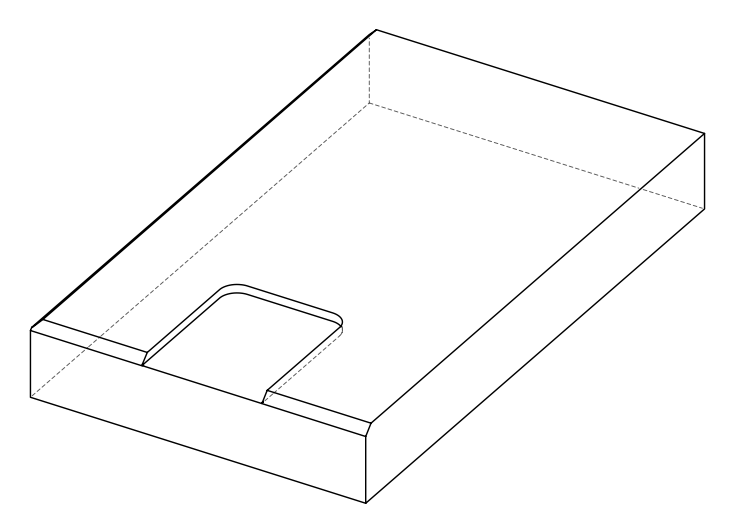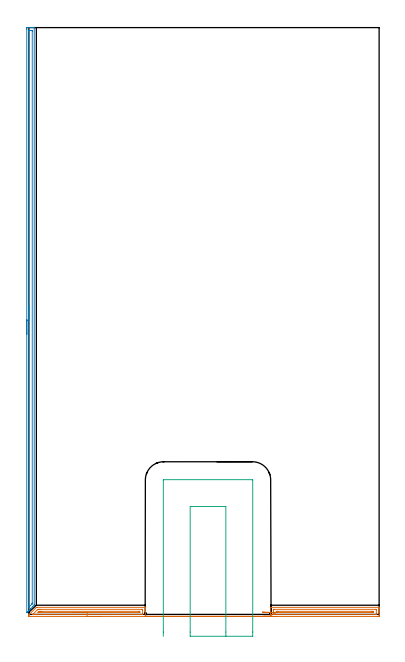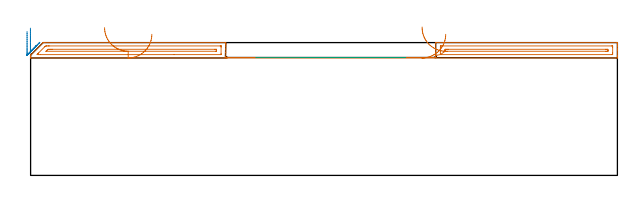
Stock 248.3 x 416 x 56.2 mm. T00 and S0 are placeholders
(PLAN: 3 operations, 1 tool changes, 12.8 min)
(1 AREA_MILL | FG_CHAMFER_SURFACE | UGT0205_001 | 4.87 min | 5246 mm3)
(2 AREA_MILL_1 | FG_CHAMFER_SURFACE_1 | UGT0205_001 | 6.79 min | 5777 mm3)
(3 MILL_SLOT | SLOT_PARTIAL_RECTANGULAR | UGT0201_109 | Follow Part, ap 6.35, ae 75% | 1.19 min | 58218 mm3)
(TOOL UGT0205_001 | Chamfer Mill 20 x 3 x 45 deg. | D20 FL50 Z2)
(TOOL UGT0201_109 | End Mill 25.4 mm | D25.4 FL25 Z2)
(OP 1 AREA_MILL)
G17 G21 G94 G90
T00 M6
G54
G17 G0 G90 X175.655 Y-1.5 S1061 M3
G43 Z66.2 H0
Z59.7
G94 G1 X175.617 Z58.829 F250.
X175.503 Z57.964
X175.315 Z57.112
X175.052 Z56.28
X174.718 Z55.474
X174.316 Z54.7
X173.847 Z53.964
X173.316 Z53.272
X172.726 Z52.629
X172.083 Z52.04
X171.391 Z51.509
X170.655 Z51.04
X169.881 Z50.637
X169.076 Z50.303
X168.243 Z50.041
X167.392 Z49.852
X166.527 Z49.738
X165.655 Z49.7
X83.103
X83.039 Y-1.496 Z49.704
X83.021 Y-1.494 Z49.706
X83.011 Y-1.424 Z49.776
Y-1.367 Z49.833
X83.012 Y-1.349 Z49.851
X83.021 Y-1.307 Z49.893
X83.077 Y-1.3 Z49.9
X171.4
Y-1.158 Z50.042
X171.401 Y-1.133 Z50.067
Y-1.126 Z50.069
X171.4 Y-0.031 Z51.162
Y0.755 Z51.954
Y0.86 Z52.058
Y4.865 Z56.064
X171.406 Y4.986 Z56.181
X171.409 Y4.995 Z56.19
X171.452 Y5. Z56.2
X248.149
X248.29 Y4.997 Z56.188
X248.293 Y4.957 Z56.148
X248.3 Y4.609 Z55.808
Y4.133 Z55.332
Y3.531 Z54.726
Y2.339 Z53.536
Y1.753 Z52.947
Y-0.627 Z50.569
X248.298 Y-0.922 Z50.275
X248.293 Y-1.491 Z49.705
X248.276 Y-1.493 Z49.704
X247.703 Y-1.5 Z49.7
X165.655
X166.739 Y-1.3 Z49.9
X171.4
Y-1.159 Z50.041
Y-1.133 Z50.067
X171.401 Y-1.129 Z50.068
Y-1.127 Z50.067
X171.4 Y-0.437 Z50.757
X171.898 Y-0.348 Z50.852
X173.407 Y-0.07 Z51.13
X173.404 Y-0.031 Z51.169
X173.4 Y0.25 Z51.45
Y2.922 Z54.122
X173.404 Y3.531 Z54.731
X173.406 Y3.565 Z54.765
X173.409 Y3.577 Z54.777
X173.464 Y3.58 Z54.78
X173.572 Y3.584 Z54.784
X173.627 Y3.585 Z54.785
X173.682 Y3.586 Z54.786
X245.974 Y3.585 Z54.785
X246.084 Y3.583 Z54.783
X246.29 Y3.578 Z54.778
X246.292 Y3.531 Z54.731
X246.298 Y3.153 Z54.353
X246.3 Y0.86 Z52.06
X246.299 Y0.481 Z51.681
X246.292 Y-0.031 Z51.169
X246.29 Y-0.072 Z51.128
X246.138 Y-0.08 Z51.12
X246.029 Y-0.084 Z51.116
X245.974 Y-0.085 Z51.115
X245.92 Y-0.086 Z51.114
X173.627 Y-0.085 Z51.115
X173.517 Y-0.083 Z51.117
X173.445 Y-0.08 Z51.12
X173.408 Y-0.076 Z51.124
X173.407 Y-0.07 Z51.13
X175.415 Y1.335 Z52.535
X175.406 Y1.554 Z52.754
X175.401 Y1.685 Z52.885
X175.4 Y1.75 Z52.95
Y1.815 Z53.015
X175.403 Y1.881 Z53.081
X175.41 Y2.011 Z53.211
X175.422 Y2.165 Z53.365
X175.465 Y2.166 Z53.366
X175.937 Y2.17 Z53.37
X176.357 Y2.171 Z53.371
X176.827
X243.244
X243.715 Y2.17 Z53.37
X244.136 Y2.167 Z53.367
X244.267 Y2.165 Z53.365
X244.29 Y1.913 Z53.113
X244.295 Y1.75 Z52.95
X244.298 Y1.589 Z52.789
X244.29 Y1.423 Z52.623
X244.285 Y1.335 Z52.535
X244.241 Y1.333 Z52.533
X244.136 Y1.331 Z52.531
X243.666 Y1.329 Z52.529
X243.244
X176.357
X175.886 Y1.33 Z52.53
X175.465 Y1.334 Z52.534
X175.415 Y1.335 Z52.535
X174.545 Y1.357 Z52.595
X173.683 Y1.379 Z52.731
X172.837 Y1.4 Z52.941
X172.012 Y1.421 Z53.224
X171.215 Y1.441 Z53.578
X170.452 Y1.46 Z54.
X169.728 Y1.478 Z54.487
X169.05 Y1.495 Z55.036
X168.422 Y1.511 Z55.641
X167.849 Y1.526 Z56.299
X167.336 Y1.539 Z57.004
X166.886 Y1.55 Z57.751
X166.503 Y1.56 Z58.535
X166.189 Y1.567 Z59.349
X165.948 Y1.573 Z60.188
X165.781 Y1.578 Z61.044
X165.689 Y1.58 Z61.911
X165.673 Z62.784
G0 Z66.2
X51.3 Y-1.5
Z59.7
G1 X51.262 Z58.828
X51.148 Z57.964
X50.959 Z57.112
X50.697 Z56.28
X50.363 Z55.474
X49.96 Z54.7
X49.492 Z53.964
X48.96 Z53.272
X48.371 Z52.629
X47.728 Z52.04
X47.036 Z51.508
X46.3 Z51.04
X45.526 Z50.637
X44.72 Z50.303
X43.888 Z50.041
X43.036 Z49.852
X42.172 Z49.738
X41.3 Z49.7
X0.179
X0.1 Y-1.497 Z49.703
X0.01 Y-1.492 Z49.705
X0. Y-1.098 Z50.101
Y-0.476 Z50.723
X0.001 Y-0.386 Z50.813
X0.01 Y-0.3 Z50.896
X0.09 Y-0.209 Z50.989
X5.179 Y4.879 Z56.078
X5.305 Y4.997 Z56.188
X5.99 Y5. Z56.2
X82.421
X82.59 Y4.997 Z56.188
X82.593 Y4.949 Z56.14
X82.6 Y4.536 Z55.736
Y4.245 Z55.445
Y3.531 Z54.726
Y2.284 Z53.481
Y0.859 Z52.055
X82.599 Y-0.922 Z50.275
X82.597 Y-1.232 Z49.968
X82.592 Y-1.493 Z49.707
X81.974 Y-1.5 Z49.7
X41.3
Y-0.086 Z51.114
X4.202
X3.36 Y-0.083 Z51.117
X3.308 Y-0.08 Z51.12
X2.731 Y-0.031 Z51.169
X3.015 Y0.26 Z51.46
X3.308 Y0.558 Z51.758
X5.99 Y3.239 Z54.439
X6.138 Y3.383 Z54.583
X6.293 Y3.531 Z54.731
X6.834 Y3.58 Z54.78
X6.884 Y3.582 Z54.782
X7.723 Y3.586 Z54.786
X7.778
X80.241 Y3.585 Z54.785
X80.351 Y3.583 Z54.783
X80.567 Y3.579 Z54.779
X80.591 Y3.569 Z54.769
X80.594 Y3.558 Z54.758
X80.597 Y3.531 Z54.731
X80.6 Y3.119 Z54.319
X80.599 Y0.448 Z51.648
X80.592 Y-0.031 Z51.169
X80.59 Y-0.076 Z51.124
X80.406 Y-0.082 Z51.118
X80.296 Y-0.085 Z51.115
X60.743 Y-0.086 Z51.114
X41.3
Y1.328 Z52.528
X6.693 Y1.329 Z52.529
X6.613 Y1.331 Z52.531
X6.56 Y1.333 Z52.533
X6.546 Y1.335 Z52.535
X6.566 Y1.357 Z52.557
X6.746 Y1.544 Z52.744
X6.95 Y1.75 Z52.95
X7.369 Y2.157 Z53.357
X7.778 Y2.164 Z53.364
X8.251 Y2.169 Z53.369
X8.672 Y2.171 Z53.371
X9.142
X77.976
X78.398 Y2.169 Z53.369
X78.539 Y2.167 Z53.367
X78.581 Y2.165 Z53.365
X78.59 Y2.085 Z53.285
X78.595 Y1.951 Z53.151
X78.598 Y1.75 Z52.95
Y1.55 Z52.75
X78.59 Y1.349 Z52.549
X78.587 Y1.334 Z52.534
X78.582 Y1.332 Z52.532
X78.557 Y1.33 Z52.53
X78.504 Y1.329 Z52.529
X78.398
X41.3 Y1.328 Z52.528
X40.428 Z52.567
X39.563 Z52.68
X38.712 Z52.869
X37.88 Z53.132
X37.074 Z53.465
X36.3 Z53.868
X35.564 Z54.337
X34.872 Z54.868
X34.229 Z55.457
X33.64 Z56.101
X33.108 Z56.793
X32.64 Z57.528
X32.237 Z58.302
X31.903 Z59.108
X31.641 Z59.94
X31.452 Z60.792
X31.338 Z61.657
X31.3 Z62.528
G0 Z66.2
M5
M2
(OP 2 AREA_MILL_1)
G17 G21 G94 G90
T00 M6
G54
G17 G0 G90 X-1.5 Y198.6 S1061 M3
G43 Z66.2 H0
Z60.9
G94 G1 Y198.638 Z60.028 F250.
Y198.752 Z59.164
Y198.941 Z58.312
Y199.203 Z57.48
Y199.537 Z56.674
Y199.94 Z55.9
Y200.408 Z55.164
Y200.94 Z54.472
Y201.529 Z53.829
Y202.172 Z53.24
Y202.864 Z52.709
Y203.6 Z52.24
Y204.374 Z51.837
Y205.18 Z51.503
Y206.012 Z51.241
Y206.864 Z51.052
Y207.728 Z50.938
Y208.6 Z50.9
Y414.944
X-1.499 Y415.384 Z50.901
X-1.494 Y415.831 Z50.903
X-1.491 Y415.99 Z50.905
X-1.053 Y416. Z51.343
X0.709 Z53.104
X1.256 Z53.652
X1.591 Z53.987
X2.137 Z54.533
X2.472 Z54.867
X3.46 Z55.86
X3.798 Y415.994 Z56.188
Y415.993 Z56.189
X3.8 Y415.83 Z56.2
Y7.176
X3.795 Y6.504 Z56.194
X3.794 Y6.495
X2.69 Y5.389 Z55.089
X1.35 Y4.049 Z53.749
X0.904 Y3.603 Z53.302
X0.337 Y3.036 Z52.736
X0.122 Y2.821 Z52.519
X0.011 Y2.71 Z52.408
X-0.521 Y2.179 Z51.878
X-0.759 Y1.939 Z51.637
X-0.882 Y1.816 Z51.515
X-1.33 Y1.37 Z51.069
X-1.493 Y1.216 Z50.906
X-1.499 Y1.213 Z50.9
X-1.5 Y208.6
X-0.086 Z52.314
X-0.085 Y413.509 Z52.315
X-0.084 Y413.597 Z52.316
X-0.078 Y413.99 Z52.322
X0.315 Y413.997 Z52.715
X0.709 Y413.999 Z53.109
X1.193 Y414. Z53.593
X1.591 Y413.999 Z53.991
X2.078 Y413.997 Z54.478
X2.288 Y413.99 Z54.688
X2.379 Y413.964 Z54.779
X2.384 Y413.686 Z54.784
X2.385 Y413.597 Z54.785
Y8.069
X2.381 Y7.666 Z54.781
X2.379 Y7.567 Z54.779
X2.368 Y7.529 Z54.768
X2.342 Y7.5 Z54.742
X2.249 Y7.402 Z54.649
X2.026 Y7.176 Z54.426
X1.807 Y6.956 Z54.207
X0.032 Y5.183 Z52.432
X-0.057 Y5.099 Z52.343
X-0.074 Y5.087 Z52.326
X-0.079 Y5.085 Z52.321
X-0.08 Y5.121 Z52.32
X-0.085 Y5.301 Z52.315
X-0.086 Y208.6 Z52.314
Y209.472 Z52.352
Y210.336 Z52.466
Y211.188 Z52.655
Y212.02 Z52.917
Y212.826 Z53.251
Y213.6 Z53.654
Y214.336 Z54.123
Y215.028 Z54.654
Y215.671 Z55.243
Y216.26 Z55.886
Y216.792 Z56.578
Y217.26 Z57.314
Y217.663 Z58.088
Y217.997 Z58.894
Y218.259 Z59.726
Y218.448 Z60.578
Y218.562 Z61.443
Y218.6 Z62.314
G0 Z66.2
M5
M2
(OP 3 MILL_SLOT)
G17 G21 G94 G90
T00 M6
G54
G17 G0 G90 X139.65 Y-15.499 S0 M3
G43 Z66.2 H0
Z49.9
G94 G1 Y-12.499 F250.
Y76.45 F500.
X114.35
Y-12.499
Y-15.499 F250.
X158.7
Y-12.499
Y95.3 F500.
G3 X158.5 Y95.5 R0.2
G1 X95.5
G3 X95.3 Y95.3 R0.2
G1 Y-12.499
Y-15.499 F250.
G0 Z66.2
M5
M2
